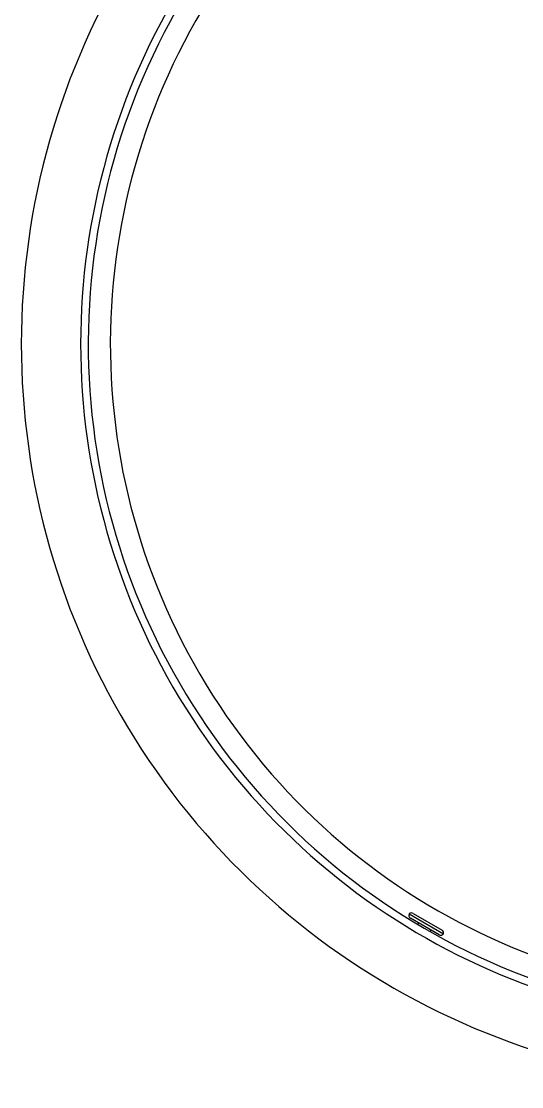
# Model space of a CAD drawing. Header units: millimetres. Extents: x -10496 to -5455, y -188 to 7293.
# Drawn here: x -7724.92 to -7716.89, y 4980.26 to 4997.33 of the extents above; entities that cross this region are included whole.
import ezdxf

# ---------------------------------------------------------------- set-up
doc = ezdxf.new("R2010")
doc.units = ezdxf.units.MM
doc.layers.add('Kıtc-002 Çizgi', color=7, linetype='Continuous')

# ---------------------------------------------------------------- blocks, each defined once
blk = doc.blocks.new('B2_YS$0$2501-B2-XrefF$0$MK-cutter1')
for p, q in [((3.5936, -2.2129), (3.6993, -2.03)), ((3.7293, -2.048), (3.6243, -2.2299)), ((3.6471, -2.1503), (3.7219, -2.0207)), ((3.5969, -2.2372), (3.6471, -2.1503)), ((3.7004, -2.1001), (3.7088, -2.1049)), ((3.6549, -2.1789), (3.6631, -2.1836))]:
    blk.add_line(p, q)
for centre, radius, start, end in [((0, 0), 4.125, 169.52432, 12.24669), ((0, 0), 4.2645, 169.87068, 11.78605), ((0, 0), 4.6875, 173.84384, 6.15616), ((0, 0), 4.3125, 173.38059, 6.61941), ((3.7166, -2.04), 0.02, 74.47751, 150), ((3.7119, -2.038), 0.02, 330, 60), ((3.7009, -2.0992), 0.001, 150, 240), ((3.611, -2.2229), 0.02, 150, 225.52249), ((3.6544, -2.1797), 0.001, 60, 150), ((3.6069, -2.2199), 0.02, 240, 330)]:
    blk.add_arc(centre, radius, start, end)
blk = doc.blocks.new('A$C7693d8d3')
at = {"layer": 'Kıtc-002 Çizgi', "xscale": 2.54, "yscale": 2.54, "zscale": 2.54}
blk.add_blockref('B2_YS$0$2501-B2-XrefF$0$MK-cutter1', (163.674, 36.819, 0), dxfattribs=at)

msp = doc.modelspace()

# ---------------------------------------------------------------- block references
at = {"rotation": 270}
msp.add_blockref('A$C7693d8d3', (-7749.831, 5155.835), dxfattribs=at)

doc.saveas('drawing.dxf')
